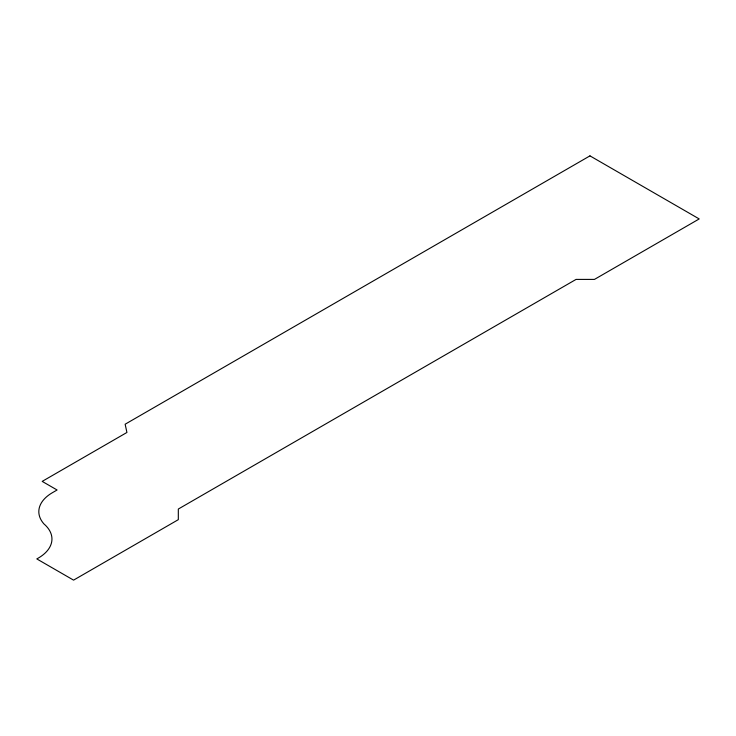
<?xml version="1.0" encoding="UTF-8"?>
<svg xmlns="http://www.w3.org/2000/svg" width="736" height="736" viewBox="0 0 736 736"><rect width="100%" height="100%" fill="white"/><g stroke="black" fill="none" stroke-linecap="round" stroke-linejoin="round"><path stroke-width="1.1" d="M589.959 155.866L125.148 424.221L126.923 432.464L42.191 481.39L57.086 489.992L52.302 492.752A46.534 26.864 0 0 0 43.994 523.968A46.745 26.984 0 0 1 36.8 558.909L73.572 580.134L178.314 519.662L178.314 509.045L576.067 279.404L594.458 279.404L699.2 218.932L589.959 155.866"/></g></svg>
